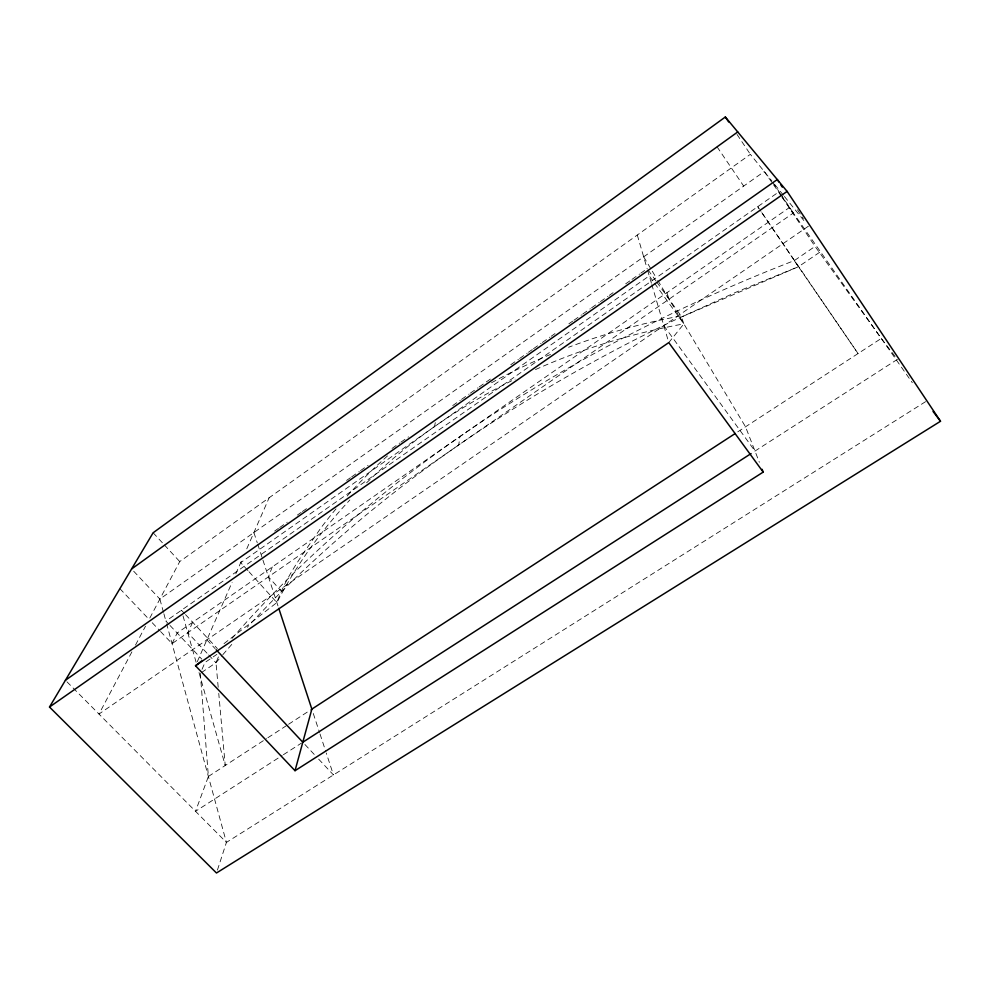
<?xml version="1.0" encoding="UTF-8"?>
<svg xmlns="http://www.w3.org/2000/svg" width="990" height="990" viewBox="0 0 990 990"><rect width="100%" height="100%" fill="white"/><g stroke="black" fill="none" stroke-linecap="round" stroke-linejoin="round"><path stroke-width="0.74" stroke-dasharray="4.95 3.71" d="M160.578 631.533L172.062 643.636L458.741 444.943L459.917 436.553M434.523 426.591L435.278 422.606M217.429 870.074L226.413 842.416L166.667 623.935M336.006 508.897A534.971 437.048 -7.8 0 0 320.698 528.19C304.586 551.925 286.457 575.252 276.878 602.564L222.206 645.022M200.302 673.398L208.383 776.469L195.525 811.305L282.125 755.543M272.287 566.948L268.426 576.836L281.098 590.943M218.196 687.27L215.993 662.718L219.904 653.276M202.047 669.302L204.967 662.496L216.884 654.365M197.307 661.666L232.106 582.281M235.793 573.854L241.931 559.845M246.77 548.819L269.144 497.76M192.691 622.264L187.778 632.734L207.628 653.833M172.062 643.636L177.161 633.043L789.154 207.739L793.349 213.036L458.741 444.943M131.905 651.865L98.975 714.05L808.422 226.19M135.482 645.109L145.505 626.187M149.812 618.069L179.735 561.577L750.358 154.329L771.915 181.009M163.486 612.303L159.873 599.074L764.268 171.542L772.72 183.596M274.626 531.073L278.425 528.413M279.687 527.521L287.261 522.188M297.359 515.072L301.158 512.412M302.42 511.521L307.469 507.969M346.611 480.41L350.411 477.737M351.673 476.846L359.246 471.512M360.509 470.621L368.082 465.288M392.077 448.408L399.663 443.062M400.925 442.183L408.499 436.85M452.727 405.566L460.3 400.232M461.563 399.354L469.136 394.02M470.399 393.129L477.972 387.795M479.234 386.904L491.869 378.019M510.803 364.691L518.376 359.358M519.639 358.467L527.212 353.133M528.474 352.242L532.261 349.581M533.523 348.69L541.097 343.357M542.359 342.466L549.945 337.132M551.207 336.254L554.994 333.581M568.879 323.804L572.666 321.144M573.928 320.253L581.501 314.919M582.764 314.028L590.337 308.694M591.599 307.803L599.173 302.47M600.435 301.591L608.021 296.257M609.283 295.367L613.07 292.694M625.692 283.808L630.741 280.257M632.004 279.366L639.577 274.032M640.839 273.141L644.626 270.48M168.968 624.368L165.899 621.126L778.635 192.035L781.06 195.661M232.106 638.315A1237.995 836.352 -11.6 0 1 794.289 260.593L815.055 246.423L881.273 338.432L897.361 359.382L752.388 452.739M201.502 672.569L215.993 662.718A1254.949 842.441 -11.5 0 1 221.834 655.85M819.646 252.302L798.522 266.669L681.776 316.837L657.088 282.509M208.383 776.469L266.607 738.565M267.894 737.723L287.286 725.101M288.585 724.259L311.85 709.112M737.76 431.85L881.273 338.432M283.412 754.702L301.505 743.057M925.601 401.655L226.413 842.416L66.503 681.343M119.889 588.666L148.042 618.329M152.225 622.735L159.526 630.432M169.995 625.457L201.873 659.216M133.687 571.205L159.873 599.074M208.68 654.947L215.993 662.718M184.499 613.515L181.43 610.248L182.618 614.456M185.526 614.617L217.379 648.623M206.873 639.849L215.102 648.636M304.92 744.48L314.424 754.627M318.656 759.144L333.457 774.935L326.255 752.994M153.128 532.769L163.362 543.844M164.389 544.958L179.735 561.577M247.946 570.611L240.719 562.629L649.254 275.876L653.685 282.026M248.985 571.75L276.878 602.564A543.597 441.936 -7.6 0 1 349.866 499.95M774.799 184.573L783.437 195.278M784.402 196.465L804.585 221.438M663.82 325.636L754.986 451.056M648.054 269.961L656.184 281.259M654.576 283.264L683.855 323.866L668.782 342.602L651.828 284.662M773.561 184.796L781.234 195.735M782.1 196.973L912.297 382.697M794.289 260.593L858.058 353.554L760.271 210.387M759.429 209.15L757.734 206.662L760.988 211.452M761.793 212.652L798.522 266.669L735.991 292.211L675.626 319.634A1254.949 842.441 -11.5 0 0 247.215 627.301M717.082 146.854L743.688 186.095M737.018 134.43L750.358 154.329M797.482 209.806L803.373 218.629M772.769 182.284L779.625 192.53M780.491 193.817L793.349 213.036M781.865 196.862L815.055 246.423M643.673 256.831L651.519 269.911M652.299 271.223L656.221 277.757M657.793 280.393L745.532 426.801L759.355 462.281M253.898 532.558L257.252 542.78M257.734 544.24L262.461 558.657M262.919 560.055L278.314 606.944M313.286 713.505L319.535 732.513M320.018 733.974L325.772 751.534M666.938 292.669L669.054 299.178M637.288 235.026L647.151 268.698M647.571 270.134L651.395 283.19M183.014 615.867L196.107 662.236M199.015 672.569L225.237 765.493L218.753 693.396M163.894 613.775L165.899 621.126M366.597 482.823A543.597 441.936 -7.6 0 1 515.109 379.096M535.503 369.567A543.597 441.936 -7.6 0 1 683.855 323.866L681.145 315.909A534.823 436.961 -7.8 0 0 568.557 347.28M222.824 654.699A1254.949 842.441 -11.5 0 1 233.813 642.126M347.181 496.015A534.971 437.048 -7.8 0 1 388.092 455.388M491.535 382.746A534.823 436.961 -7.8 0 1 550.514 354.457"/><path stroke-width="1.49" d="M201.576 661.048L195.513 665.75L295.02 770.703L311.85 709.112L278.796 608.404M49.5 707.033L153.128 532.769L725.336 117.006L787.112 191.392L940.5 421.27L216.476 872.994L49.5 707.033L787.112 191.392M131.596 568.978L737.748 131.942M65.427 680.254L777.274 179.549L778.957 182.061M195.513 665.75L668.782 342.602L763.191 472.106L295.02 770.703M311.85 709.112L735.174 433.533M751.088 453.568L302.804 742.228L216.129 649.737M933.05 411.456L940.5 421.27M725.336 117.006L728.677 121.98M780.64 184.585L782.323 187.11M762.09 469.297L763.191 472.106"/></g></svg>
